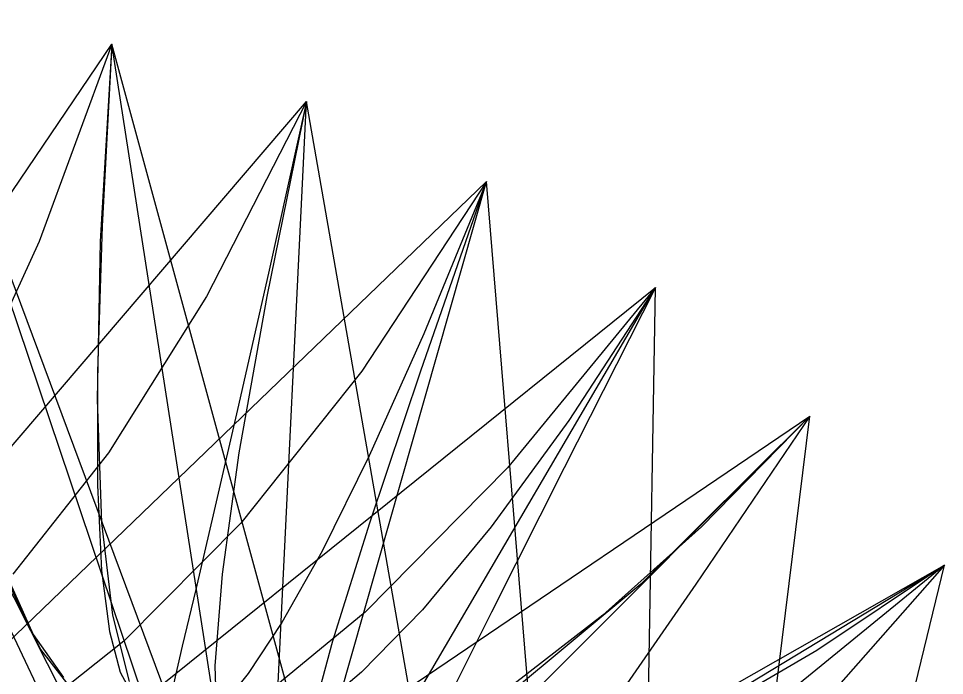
# Model space of a CAD drawing. Header units: metres. Extents: x -499 to 499, y -500 to 498.
# Drawn here: x 70.4 to 394, y 268.4 to 498 of the extents above; entities that cross this region are included whole.
import ezdxf

# ---------------------------------------------------------------- set-up
doc = ezdxf.new("R2010")
doc.units = ezdxf.units.M

msp = doc.modelspace()

# ---------------------------------------------------------------- linework, layer by layer
for p, q in [((200, 6, -665.11), (-34, 498, -275.11)), ((222, -6, -665.11), (-34, 498, -287.11)), ((222, -6, -665.11), (34, 498, -287.11)), ((200, 6, -665.11), (34, 498, -275.11)), ((-242, -20, -665.11), (103, 489, -301.11)), ((103, 489, -301.11), (77.62, 420.03, -353.02)), ((103, 489, -301.11), (99, 420.03, -353.02)), ((103, 489, -261.11), (99.6, 425.45, -318.73)), ((242, -20, -665.11), (103, 489, -301.11)), ((176, 20, -665.11), (103, 489, -261.11)), ((-259, -34, -665.11), (171, 469, -315.11)), ((171, 469, -315.11), (136.07, 400.84, -365.03)), ((150, 34, -665.11), (171, 469, -247.11)), ((171, 469, -315.11), (157.15, 400.84, -365.03)), ((171, 469, -247.11), (157.99, 410.06, -306.72)), ((259, -34, -665.11), (171, 469, -315.11)), ((-274, -48, -665.11), (234, 441, -329.11)), ((122, 48, -665.11), (234, 441, -233.11)), ((234, 441, -329.11), (190.38, 374.74, -377.03)), ((234, 441, -329.11), (210.87, 374.74, -377.03)), ((234, 441, -233.11), (212.07, 387.75, -294.72)), ((274, -48, -665.11), (234, 441, -329.11)), ((99.6, 425.45, -318.73), (98, 374.56, -370.59)), ((77.62, 420.03, -353.02), (52.27, 364.8, -399.75)), ((99, 420.03, -353.02), (97.9, 364.8, -399.75)), ((157.99, 410.06, -306.72), (147.33, 362.86, -360.39)), ((-285, -61, -665.11), (293, 404, -342.11)), ((92, 61, -665.11), (293, 404, -220.11)), ((293, 404, -342.11), (241.29, 340.99, -388.18)), ((293, 404, -342.11), (261.13, 340.99, -388.18)), ((293, 404, -220.11), (262.71, 357.52, -283.58)), ((285, -61, -665.11), (293, 404, -342.11)), ((136.07, 400.84, -365.03), (101.86, 346.27, -409.96)), ((157.15, 400.84, -365.03), (147.46, 346.27, -409.96)), ((212.07, 387.75, -294.72), (192.96, 345.11, -350.18)), ((98, 374.56, -370.59), (98.01, 334.93, -417)), ((190.38, 374.74, -377.03), (148.09, 321.68, -420.16)), ((210.87, 374.74, -377.03), (193.08, 321.68, -420.16)), ((97.9, 364.8, -399.75), (99.41, 321.79, -441.57)), ((147.33, 362.86, -360.39), (138.84, 326.1, -408.4)), ((-293, -74, -665.11), (347, 359, -355.11)), ((62, 74, -665.11), (347, 359, -207.11)), ((262.71, 357.52, -283.58), (235.61, 320.31, -340.7)), ((347, 359, -355.11), (287.94, 300.33, -399.32)), ((293, -74, -665.11), (347, 359, -355.11)), ((347, 359, -355.11), (307.08, 300.33, -399.32)), ((347, 359, -207.11), (309.06, 320.38, -272.43)), ((101.86, 346.27, -409.96), (68.47, 303.76, -450.16)), ((147.46, 346.27, -409.96), (141.56, 303.76, -450.16)), ((192.96, 345.11, -350.18), (176.48, 311.9, -399.81)), ((241.29, 340.99, -388.18), (191.52, 290.54, -429.64)), ((261.13, 340.99, -388.18), (235.67, 290.54, -429.64)), ((98.01, 334.93, -417), (99.46, 305.15, -458.26)), ((138.84, 326.1, -408.4), (132.34, 298.48, -451.09)), ((99.41, 321.79, -441.57), (103.25, 289.47, -478.74)), ((148.09, 321.68, -420.16), (107.23, 280.36, -458.76)), ((193.08, 321.68, -420.16), (180.18, 280.36, -458.76)), ((309.06, 320.38, -272.43), (274.62, 289.46, -331.23)), ((235.61, 320.31, -340.7), (211.54, 291.32, -391.82)), ((176.48, 311.9, -399.81), (162.45, 286.94, -443.92)), ((-298, -87, -665.11), (394, 307, -368.11)), ((31, 87, -665.11), (394, 307, -194.11)), ((65.47, 305.14, -465.43), (75.55, 282.75, -500.58)), ((99.46, 305.15, -458.26), (102.17, 283.81, -494.67)), ((298, -87, -665.11), (394, 307, -368.11)), ((394, 307, -368.11), (328.61, 253.61, -410.47)), ((394, 307, -368.11), (347.01, 253.61, -410.47)), ((394, 307, -194.11), (349.4, 277.19, -261.28)), ((141.56, 303.76, -450.16), (139.06, 271.82, -485.91)), ((66.99, 300.43, -471.57), (78.14, 277.5, -505.64)), ((132.34, 298.48, -451.09), (127.64, 278.69, -488.76)), ((287.94, 300.33, -399.32), (231.39, 253.35, -439.12)), ((307.08, 300.33, -399.32), (274.53, 253.35, -439.12)), ((211.54, 291.32, -391.82), (190.3, 269.54, -437.27)), ((103.25, 289.47, -478.74), (109.11, 266.31, -511.55)), ((191.52, 290.54, -429.64), (143.77, 251.25, -466.75)), ((235.67, 290.54, -429.64), (216.11, 251.25, -466.75)), ((274.62, 289.46, -331.23), (243.53, 265.38, -383.84)), ((162.45, 286.94, -443.92), (150.69, 269.06, -482.86)), ((75.55, 282.75, -500.58), (86.17, 267.74, -531.34)), ((102.17, 283.81, -494.67), (105.98, 269.51, -526.54)), ((107.23, 280.36, -458.76), (67.89, 249.31, -493.08)), ((127.64, 278.69, -488.76), (124.57, 265.42, -521.73)), ((180.18, 280.36, -458.76), (171.73, 249.31, -493.08)), ((78.14, 277.5, -505.64), (90.04, 262.13, -535.45)), ((349.4, 277.19, -261.28), (308.51, 253.32, -321.75)), ((139.06, 271.82, -485.91), (139.61, 248.94, -517.45)), ((105.98, 269.51, -526.54), (110.7, 260.83, -554.16)), ((150.69, 269.06, -482.86), (141.01, 257.08, -516.93)), ((190.3, 269.54, -437.27), (171.73, 253.94, -477.37))]:
    msp.add_line(p, q)

doc.saveas('drawing.dxf')
